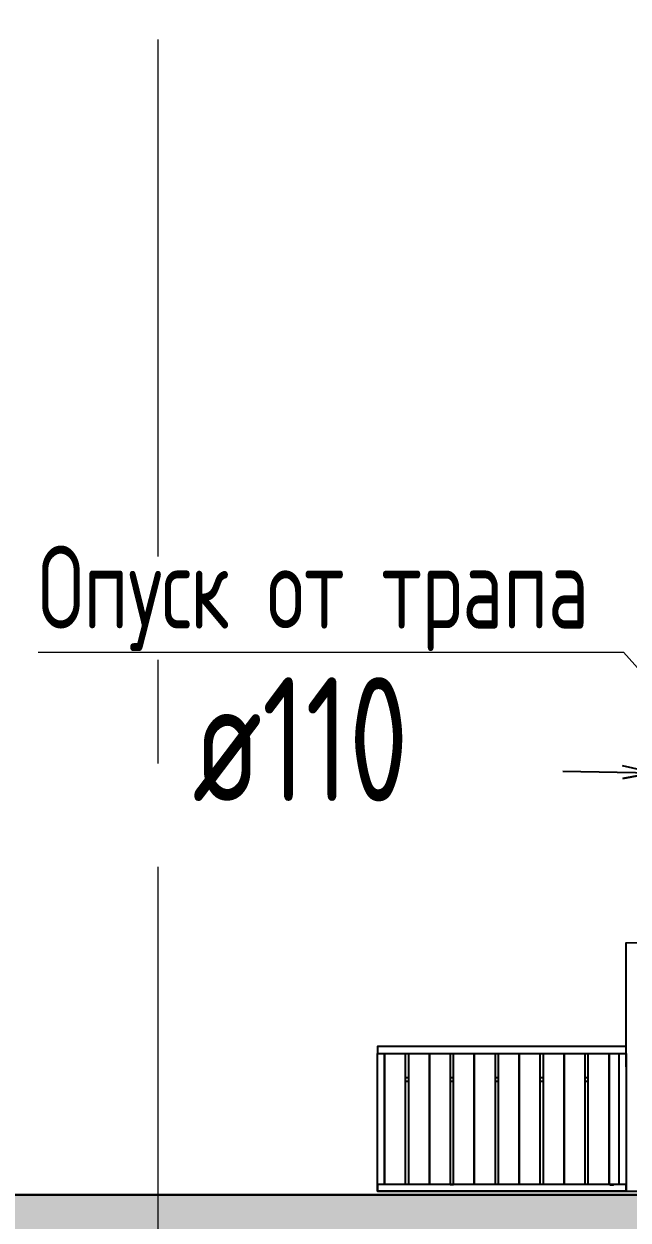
# Model space of a CAD drawing. Header units: millimetres. Extents: x -8689834 to 9419935, y -117443 to 166298.
# Drawn here: x -215558 to -214098, y 109509 to 112401 of the extents above; entities that cross this region are included whole.
import ezdxf
from ezdxf import colors
from ezdxf.entities.mleader import LeaderData, LeaderLine
from ezdxf.math import Vec2, Vec3

# ---------------------------------------------------------------- set-up
doc = ezdxf.new("R2010")
doc.units = ezdxf.units.MM
doc.header["$MEASUREMENT"] = 0
doc.linetypes.add('CENTER', pattern=[2, 1.25, -0.25, 0.25, -0.25])
doc.layers.get('0').update_dxf_attribs({"color": 250, "lineweight": 9})
doc.layers.add('АР_Кровля дорожки', color=245, linetype='Continuous')
doc.layers.add('ТХ_ВК_трапы', color=5, linetype='Continuous')
for name, color, linetype, lineweight in [('АР_Оси', 195, 'Continuous', 9), ('АР_Отметки', 250, 'Continuous', 15), ('АР_Перегородки газоблок', 165, 'Continuous', 30), ('АР_Перегородки газоблок_Штрих', 165, 'Continuous', 5), ('АР_тонкая линия', 250, 'Continuous', 0), ('ВК_канализация', 32, 'Continuous', 15), ('ТХ_пищеблок', 30, 'Continuous', 20)]:
    doc.layers.add(name, color=color, linetype=linetype, lineweight=lineweight)
doc.styles.add('ISOCPEUR', font='isocpeur.ttf', dxfattribs={"width": 0.7})

# ---------------------------------------------------------------- blocks, each defined once
blk = doc.blocks.new('A$C985b353d')
at = {"layer": 'ТХ_ВК_трапы', "ltscale": 100}
for p, q in [((6.4, 408.7), (2.2, 189.2)), ((2.2, 189.2), (-11.2, 263.5)), ((-11.2, 263.5), (2.2, 189.2)), ((2.2, 189.2), (19.8, 264.3)), ((-407.4, 3.3), (-187.9, -0.9)), ((-187.9, -0.9), (-263, 16.7)), ((192.3, -0.9), (267.4, 16.7)), ((411.8, 3.3), (192.3, -0.9)), ((-187.9, -0.9), (-262.2, -14.3)), ((-262.2, -14.3), (-187.9, -0.9)), ((192.3, -0.9), (266.6, -14.3)), ((266.6, -14.3), (192.3, -0.9)), ((9.7, -190.8), (-3.8, -265.2)), ((-3.8, -265.2), (9.7, -190.8)), ((13.8, -410.3), (9.7, -190.8)), ((9.7, -190.8), (27.3, -265.9))]:
    blk.add_line(p, q, dxfattribs=at)
blk = doc.blocks.new('_DotSmall')
at = {"color": 0, "linetype": 'ByBlock', "const_width": 0.5}
blk.add_lwpolyline([(-0.0625, 0, 1), (0.0625, 0, 1)], format="xyb", close=True, dxfattribs=at)
blk = doc.blocks.new('Подложка')
at = {"layer": 'АР_Перегородки газоблок_Штрих', "ltscale": 100}
h = blk.add_hatch(dxfattribs=at)
h.set_pattern_fill('AR-CONC', scale=30)
h.set_pattern_definition([(50, (0, 0), (215.17805, -18.82564), [22.5, -247.5]), (355, (0, 0), (-41.6254, 225.65764), [18, -198]), (100.45144, (17.93, -1.57), (173.55265, 206.832), [19.12206, -210.34263]), (46.1842, (0, 60), (320.1724, -49.65578), [33.75, -371.25]), (96.63564, (26.68, 55.86), (280.3986, 292.2356), [28.6831, -315.51413]), (351.18416, (0, 60), (280.3986, 292.2356), [27, -297]), (21, (30, 45), (179.07212, -120.78567), [22.5, -247.5]), (326, (30, 45), (72.9946, 217.54501), [18, -198]), (71.45144, (44.92, 34.93), (252.06671, 96.75935), [19.12206, -210.34263]), (37.5, (0, 0), (3.647957, 99.868156), [0, -195.6, 0, -201, 0, -198.75]), (7.5, (0, 0), (78.92086, 118.323514), [0, -114.6, 0, -191.1, 0, -75.75]), (327.5, (-66.9, 0), (160.14673, -6.766462), [0, -75, 0, -234, 0, -310.5]), (317.5, (-96.9, 0), (174.95585, 30.031495), [0, -97.5, 0, -155.4, 0, -220.5])])
h.paths.add_polyline_path([(-212033.9, 110768.7), (-212153.9, 110768.7), (-212153.9, 109570.6), (-217983.9, 109570.6), (-217983.9, 109450.6), (-212153.9, 109450.6), (-212153.9, 108166), (-212033.9, 108166)])
at = {"layer": 'АР_Оси', "color": 7, "linetype": 'CENTER', "ltscale": 1000}
blk.add_line((-215233.9, 134363.2), (-215233.9, 78630.8), dxfattribs=at)
at = {"layer": 'АР_Перегородки газоблок', "color": 7, "ltscale": 100}
blk.add_lwpolyline([(-217983.9, 109570.6), (-212153.9, 109570.6)], dxfattribs=at)
at = {"layer": 'ТХ_пищеблок', "color": 7, "linetype": 'ByBlock', "lineweight": -2, "ltscale": 100, "elevation": 35.1}
blk.add_lwpolyline([(-214102.5, 109578.9), (-213497.5, 109579.4), (-213498, 110179.4), (-214103, 110178.9), (-214102.5, 109578.9)], dxfattribs=at)
at = {"layer": 'ТХ_пищеблок', "color": 7, "linetype": 'ByBlock', "lineweight": -2}
for points, elevation in [([(-214102.5, 109928.4), (-214702.9, 109928.4), (-214702.9, 109911.7), (-214102.5, 109911.7)], 35.1), ([(-214686.2, 109861.6), (-214686.2, 109911.7)], 35.1), ([(-214577.7, 109861.6), (-214577.7, 109911.7)], 35.1), ([(-214469.3, 109861.6), (-214469.3, 109911.7)], 35.1), ([(-214360.8, 109861.6), (-214360.8, 109911.7)], 35.1), ([(-214252.3, 109861.6), (-214252.3, 109911.7)], 35.1), ([(-214143.8, 109861.6), (-214143.8, 109911.7)], 35.1), ([(-214686.2, 109844.9), (-214686.2, 109861.6)], 35.1), ([(-214636.2, 109844.9), (-214627.8, 109844.9), (-214627.8, 109853.3), (-214636.2, 109853.3)], 35.1), ([(-214577.7, 109844.9), (-214577.7, 109861.6)], 35.1), ([(-214519.3, 109844.9), (-214519.3, 109853.3), (-214527.7, 109853.3), (-214527.7, 109844.9)], 35.1), ([(-214469.3, 109844.9), (-214469.3, 109861.6)], 35.1), ([(-214419.2, 109844.9), (-214410.8, 109844.9), (-214410.8, 109853.3), (-214419.2, 109853.3)], 35.1), ([(-214360.8, 109844.9), (-214360.8, 109861.6)], 35.1), ([(-214310.7, 109844.9), (-214302.4, 109844.9), (-214302.4, 109853.3), (-214310.7, 109853.3)], 35.1), ([(-214252.3, 109844.9), (-214252.3, 109861.6)], 35.1), ([(-214202.2, 109844.9), (-214193.9, 109844.9), (-214193.9, 109853.3), (-214202.2, 109853.3)], 35.1), ([(-214143.8, 109844.9), (-214143.8, 109861.6)], 35.1), ([(-214102.5, 109595.6), (-214702.9, 109595.6), (-214702.9, 109578.9), (-214102.5, 109578.9)], -779)]:
    blk.add_lwpolyline(points, close=True, dxfattribs=dict(at, elevation=elevation))
at = {"layer": 'ТХ_пищеблок', "color": 7, "linetype": 'ByBlock', "lineweight": -2, "elevation": 35.1}
for points in [[(-214519.3, 109595.6), (-214519.3, 109844.9), (-214519.3, 109861.6), (-214519.3, 109911.7), (-214469.3, 109911.7), (-214410.8, 109911.7), (-214102.5, 109911.7), (-214102.5, 109578.9), (-214702.9, 109578.9), (-214702.9, 109911.7), (-214686.2, 109911.7), (-214636.2, 109911.7), (-214577.7, 109911.7), (-214527.7, 109911.7), (-214527.7, 109861.6), (-214527.7, 109844.9), (-214527.7, 109595.6)], [(-214636.2, 109911.7), (-214636.2, 109861.6), (-214636.2, 109844.9), (-214636.2, 109595.6)], [(-214627.8, 109595.6), (-214627.8, 109844.9), (-214627.8, 109861.6), (-214627.8, 109911.7)], [(-214419.2, 109911.7), (-214419.2, 109861.6), (-214419.2, 109844.9), (-214419.2, 109595.6)], [(-214410.8, 109595.6), (-214410.8, 109844.9), (-214410.8, 109861.6), (-214410.8, 109911.7)], [(-214310.7, 109911.7), (-214310.7, 109861.6), (-214310.7, 109844.9), (-214310.7, 109595.6)], [(-214302.4, 109595.6), (-214302.4, 109844.9), (-214302.4, 109861.6), (-214302.4, 109911.7)], [(-214202.2, 109911.7), (-214202.2, 109861.6), (-214202.2, 109844.9), (-214202.2, 109595.6)], [(-214193.9, 109595.6), (-214193.9, 109844.9), (-214193.9, 109861.6), (-214193.9, 109911.7)], [(-214119.8, 109911.7), (-214119.8, 109595.6)], [(-214686.2, 109844.9), (-214686.2, 109853.3), (-214686.2, 109844.9)], [(-214577.7, 109844.9), (-214577.7, 109853.3), (-214577.7, 109844.9)], [(-214469.3, 109844.9), (-214469.3, 109853.3), (-214469.3, 109844.9)], [(-214360.8, 109844.9), (-214360.8, 109853.3), (-214360.8, 109844.9)], [(-214252.3, 109844.9), (-214252.3, 109853.3), (-214252.3, 109844.9)], [(-214143.8, 109844.9), (-214143.8, 109853.3), (-214143.8, 109844.9)], [(-214686.2, 109595.6), (-214686.2, 109844.9)], [(-214686.2, 109844.9), (-214686.2, 109595.6)], [(-214577.7, 109595.6), (-214577.7, 109844.9)], [(-214577.7, 109844.9), (-214577.7, 109595.6)], [(-214469.3, 109595.6), (-214469.3, 109844.9)], [(-214469.3, 109844.9), (-214469.3, 109595.6)], [(-214360.8, 109595.6), (-214360.8, 109844.9)], [(-214360.8, 109844.9), (-214360.8, 109595.6)], [(-214252.3, 109595.6), (-214252.3, 109844.9)], [(-214252.3, 109844.9), (-214252.3, 109595.6)], [(-214143.8, 109595.6), (-214143.8, 109844.9)], [(-214143.8, 109844.9), (-214143.8, 109595.6)], [(-214577.7, 109595.6), (-214577.7, 109595.6)], [(-214577.7, 109595.6), (-214577.7, 109595.6)], [(-214577.7, 109595.6), (-214577.7, 109595.6)], [(-214527.7, 109595.6), (-214527.7, 109595.6)], [(-214519.3, 109595.6), (-214527.7, 109595.6), (-214519.3, 109595.6)]]:
    blk.add_lwpolyline(points, dxfattribs=at)
at = {"layer": 'ТХ_пищеблок', "color": 7, "linetype": 'ByBlock', "lineweight": -2}
for points in [[(-214191.8, 109594.5), (-214191.8, 109594.5)], [(-214191.8, 109594.5), (-214191.8, 109594.5)], [(-214191.8, 109594.5), (-214191.8, 109594.5)], [(-214141.8, 109594.5), (-214141.8, 109594.5)], [(-214141.8, 109594.5), (-214133.4, 109594.5), (-214141.8, 109594.5)], [(-214133.4, 109594.5), (-214133.4, 109594.5)]]:
    blk.add_lwpolyline(points, dxfattribs=at)
at = {"layer": 'АР_тонкая линия', "color": 7, "ltscale": 500}
blk.add_blockref('A$C985b353d', (-213848.3, 110590.9), dxfattribs=at)
at = {"layer": 'АР_Отметки', "color": 7}
ml = blk.add_multileader_mtext('Standard', dxfattribs=at)
ml.set_content('{\\W0.8;-2,730}', color=7, style='ISOCPEUR')
ml.set_leader_properties(color=256, linetype='Continuous', lineweight=-1)
ml.set_arrow_properties(name='DOTSMALL')
ml.build(insert=Vec2(0, 0))
ml.multileader.update_dxf_attribs({"has_text_frame": 1, "text_left_attachment_type": 4, "text_right_attachment_type": 4, "dogleg_length": 100, "arrow_head_size": 180})
ctx = ml.context
ctx.base_point, ctx.char_height, ctx.arrow_head_size, ctx.landing_gap_size, ctx.plane_origin = Vec3(-314791.3, 121809, 0), 250, 180, 50, Vec3(-319449.8, 117956.7, 0)
ctx.left_attachment, ctx.right_attachment = 4, 4
notes = []
notes.append((ctx, [(0, (0, 0, 0), (0, 0), (1, 0), 1, [])]))
ctx.mtext.insert, ctx.mtext.width, ctx.mtext.defined_height, ctx.mtext.line_spacing_style, ctx.mtext.flow_direction = Vec3(-314741.3, 122142.4, 0), 769.989, 343.9, 2, 5
ml = blk.add_multileader_mtext('Standard', dxfattribs=at)
ml.set_content('{\\W0.8;-2,430}', color=7, style='ISOCPEUR')
ml.set_leader_properties(color=256, linetype='Continuous', lineweight=-1)
ml.set_arrow_properties(name='DOTSMALL')
ml.build(insert=Vec2(0, 0))
ml.multileader.update_dxf_attribs({"has_text_frame": 1, "text_left_attachment_type": 4, "text_right_attachment_type": 4, "dogleg_length": 100, "arrow_head_size": 180})
ctx = ml.context
ctx.base_point, ctx.char_height, ctx.arrow_head_size, ctx.landing_gap_size, ctx.plane_origin = Vec3(-301002.2, 120038.6), 250, 180, 50, Vec3(-299949.6, 118383.4)
ctx.left_attachment, ctx.right_attachment = 4, 4
notes.append((ctx, [(0, (0, 0, 0), (0, 0), (1, 0), 1, [])]))
ctx.mtext.insert, ctx.mtext.width, ctx.mtext.line_spacing_style, ctx.mtext.flow_direction = Vec3(-300952.2, 120371.9), 852.697, 2, 5
ml = blk.add_multileader_mtext('Standard', dxfattribs=at)
ml.set_content('{\\W0.8;-2,430}', color=7, style='ISOCPEUR')
ml.set_leader_properties(color=256, linetype='Continuous', lineweight=-1)
ml.set_arrow_properties(name='DOTSMALL')
ml.build(insert=Vec2(0, 0))
ml.multileader.update_dxf_attribs({"has_text_frame": 1, "text_left_attachment_type": 4, "text_right_attachment_type": 4, "dogleg_length": 100, "arrow_head_size": 180})
ctx = ml.context
ctx.base_point, ctx.char_height, ctx.arrow_head_size, ctx.landing_gap_size, ctx.plane_origin = Vec3(-336711.9, 117132.7), 250, 180, 50, Vec3(-335659.2, 115477.5)
ctx.left_attachment, ctx.right_attachment = 4, 4
notes.append((ctx, [(0, (0, 0, 0), (0, 0), (1, 0), 1, [])]))
ctx.mtext.insert, ctx.mtext.width, ctx.mtext.line_spacing_style, ctx.mtext.flow_direction = Vec3(-336661.9, 117466), 852.697, 2, 5
for ctx, leaders in notes:
    for number, flags, end, landing, length, lines in leaders:
        leader = LeaderData()
        leader.index, (leader.has_last_leader_line, leader.has_dogleg_vector, leader.attachment_direction) = number, flags
        leader.last_leader_point, leader.dogleg_vector, leader.dogleg_length = Vec3(end), Vec3(landing), length
        for number, points, colour, breaks in lines:
            line = LeaderLine()
            line.index, line.vertices, line.color, line.breaks = number, Vec3.list(points), colors.encode_raw_color(colour), breaks
            leader.lines.append(line)
        ctx.leaders.append(leader)

msp = doc.modelspace()

# ---------------------------------------------------------------- block references
at = {"layer": 'АР_Кровля дорожки', "color": 7}
msp.add_blockref('Подложка', (0, 0), dxfattribs=at)

# ---------------------------------------------------------------- next in the draw order: linework, layer by layer
at = {"layer": 'ВК_канализация', "color": 18, "lineweight": 13, "ltscale": 500, "true_color": 0x000000}
msp.add_lwpolyline([(-215523, 110881.8), (-214108.9, 110881.8), (-213848.3, 110590.9)], dxfattribs=at)

# ---------------------------------------------------------------- next in the draw order: texts
at = {"layer": 'ВК_канализация', "color": 18, "ltscale": 100, "true_color": 0x000000, "attachment_point": 4, "style": 'ISOCPEUR'}
for s, insert, char_height, width in [('Опуск от трапа', (-215523, 111011.8), 200, 5891.51), ('\\pxi-1,l1,t1,5;ø110', (-215150.4, 110671.4), 300, 7500)]:
    msp.add_mtext(s, dxfattribs=dict(at, insert=insert, char_height=char_height, width=width))

doc.saveas('drawing.dxf')
